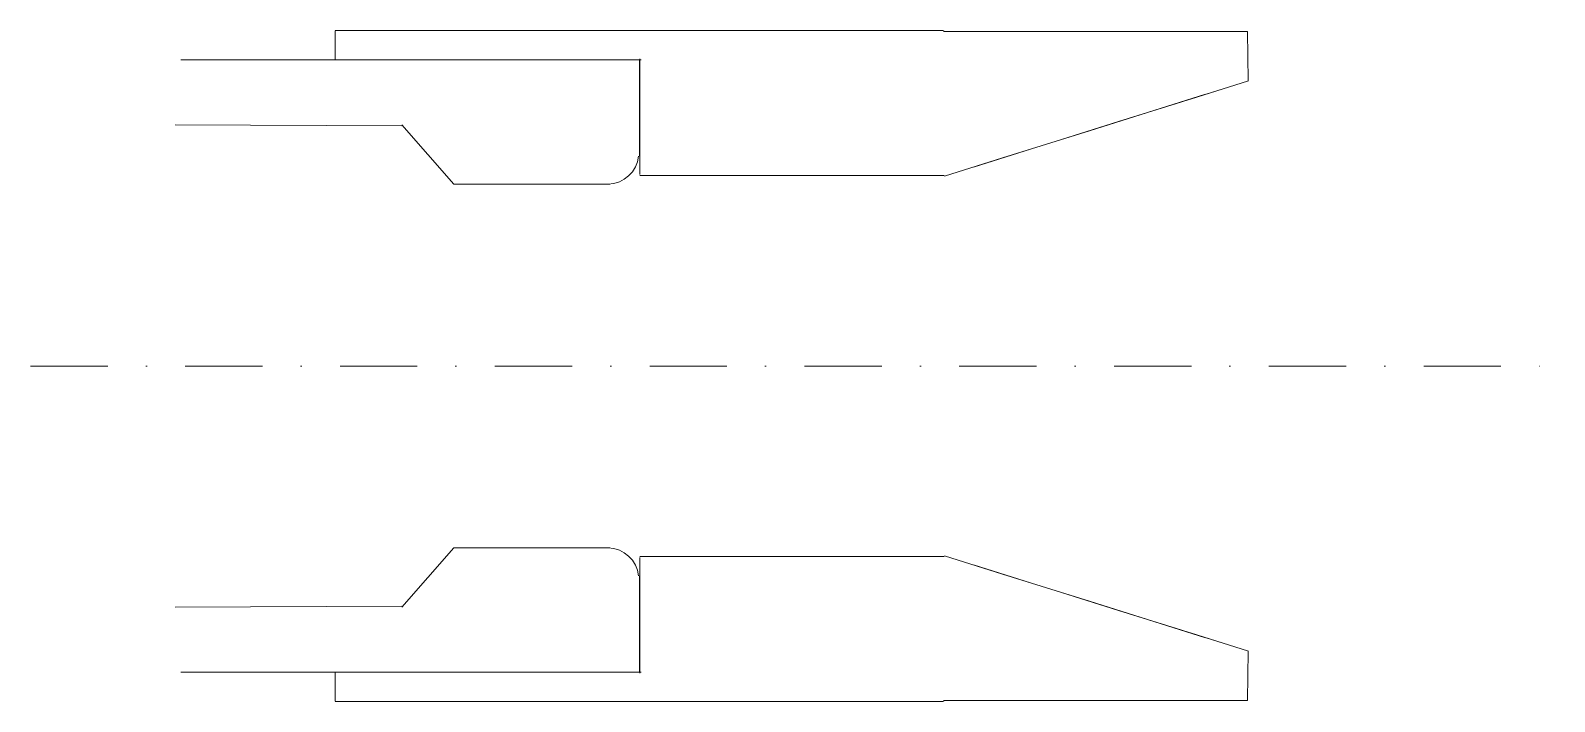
# Model space of a CAD drawing. Header units: millimetres. Extents: x -200 to 301, y -110 to 110.
import ezdxf

# ---------------------------------------------------------------- set-up
doc = ezdxf.new("R2010")
doc.units = ezdxf.units.MM
doc.linetypes.add('DASHDOTX2', pattern=[50.8, 25.4, -12.7, 0, -12.7])
for name, color, linetype, lineweight in [('basex-Line', 6, 'DASHDOTX2', 0), ('femaleContact', 5, 'CONTINUOUS', 0), ('nozzleCylinder', 3, 'CONTINUOUS', 0), ('nozzleFunnel', 1, 'CONTINUOUS', 0)]:
    doc.layers.add(name, color=color, linetype=linetype, lineweight=lineweight)

msp = doc.modelspace()

# ---------------------------------------------------------------- linework, layer by layer
at = {"layer": 'basex-Line'}
msp.add_line((-200.2, 0), (300.9, 0), dxfattribs=at)
at = {"layer": 'femaleContact'}
for p, q in [((0.61, 100.71), (-150.76, 100.71)), ((0, 68.97), (0, 100.78)), ((-78.25, 79), (-152.59, 79.35)), ((-61.04, 59.81), (-78.13, 79.35)), ((-9.75, 59.75), (-61.04, 59.81)), ((-61.04, -59.81), (-78.13, -79.35)), ((-9.75, -59.75), (-61.04, -59.81)), ((0, -68.97), (0, -100.78)), ((-78.25, -79), (-152.59, -79.35)), ((0.61, -100.71), (-150.76, -100.71))]:
    msp.add_line(p, q, dxfattribs=at)
for centre, start, end in [((-10.62, 70.17), 272.0113, 353.8812), ((-10.62, -70.17), 6.1188, 87.9887)]:
    msp.add_arc(centre, 10.43, start, end, dxfattribs=at)
at = {"layer": 'nozzleCylinder'}
for p, q in [((-100.02, 110.35), (0, 110.31)), ((0.2, 110.31), (100, 110.31)), ((100.2, 110.31), (100.2, 110.31)), ((-100, 100.63), (-99.97, 110.21)), ((0.2, 101), (0.2, 63)), ((100.2, 62.6), (0.2, 62.6)), ((100.2, -62.6), (0.2, -62.6)), ((0.2, -101), (0.2, -63)), ((-100, -100.63), (-99.97, -110.21)), ((-100.02, -110.35), (0, -110.31)), ((0.2, -110.31), (100, -110.31)), ((100.2, -110.31), (100.2, -110.31))]:
    msp.add_line(p, q, dxfattribs=at)
at = {"layer": 'nozzleFunnel'}
for p, q in [((200, 110), (100, 110)), ((200.2, 93.75), (200, 110)), ((195.74, 92.34), (176.66, 86.36)), ((200.26, 93.76), (181.18, 87.78)), ((200.26, 93.76), (200.26, 93.76)), ((176.66, 86.36), (157.58, 80.38)), ((186.2, 89.35), (167.12, 83.37)), ((157.58, 80.38), (138.49, 74.4)), ((167.12, 83.37), (148.03, 77.39)), ((148.03, 77.39), (128.95, 71.41)), ((128.95, 71.41), (109.86, 65.43)), ((138.49, 74.4), (119.41, 68.42)), ((119.41, 68.42), (100.32, 62.44)), ((119.41, -68.42), (100.32, -62.44)), ((128.95, -71.41), (109.86, -65.43)), ((138.49, -74.4), (119.41, -68.42)), ((148.03, -77.39), (128.95, -71.41)), ((157.58, -80.38), (138.49, -74.4)), ((167.12, -83.37), (148.03, -77.39)), ((176.66, -86.36), (157.58, -80.38)), ((186.2, -89.35), (167.12, -83.37)), ((195.74, -92.34), (176.66, -86.36)), ((200.26, -93.76), (181.18, -87.78)), ((200.2, -93.75), (200, -110)), ((200.26, -93.76), (200.26, -93.76)), ((200, -110), (100, -110))]:
    msp.add_line(p, q, dxfattribs=at)

doc.saveas('drawing.dxf')
